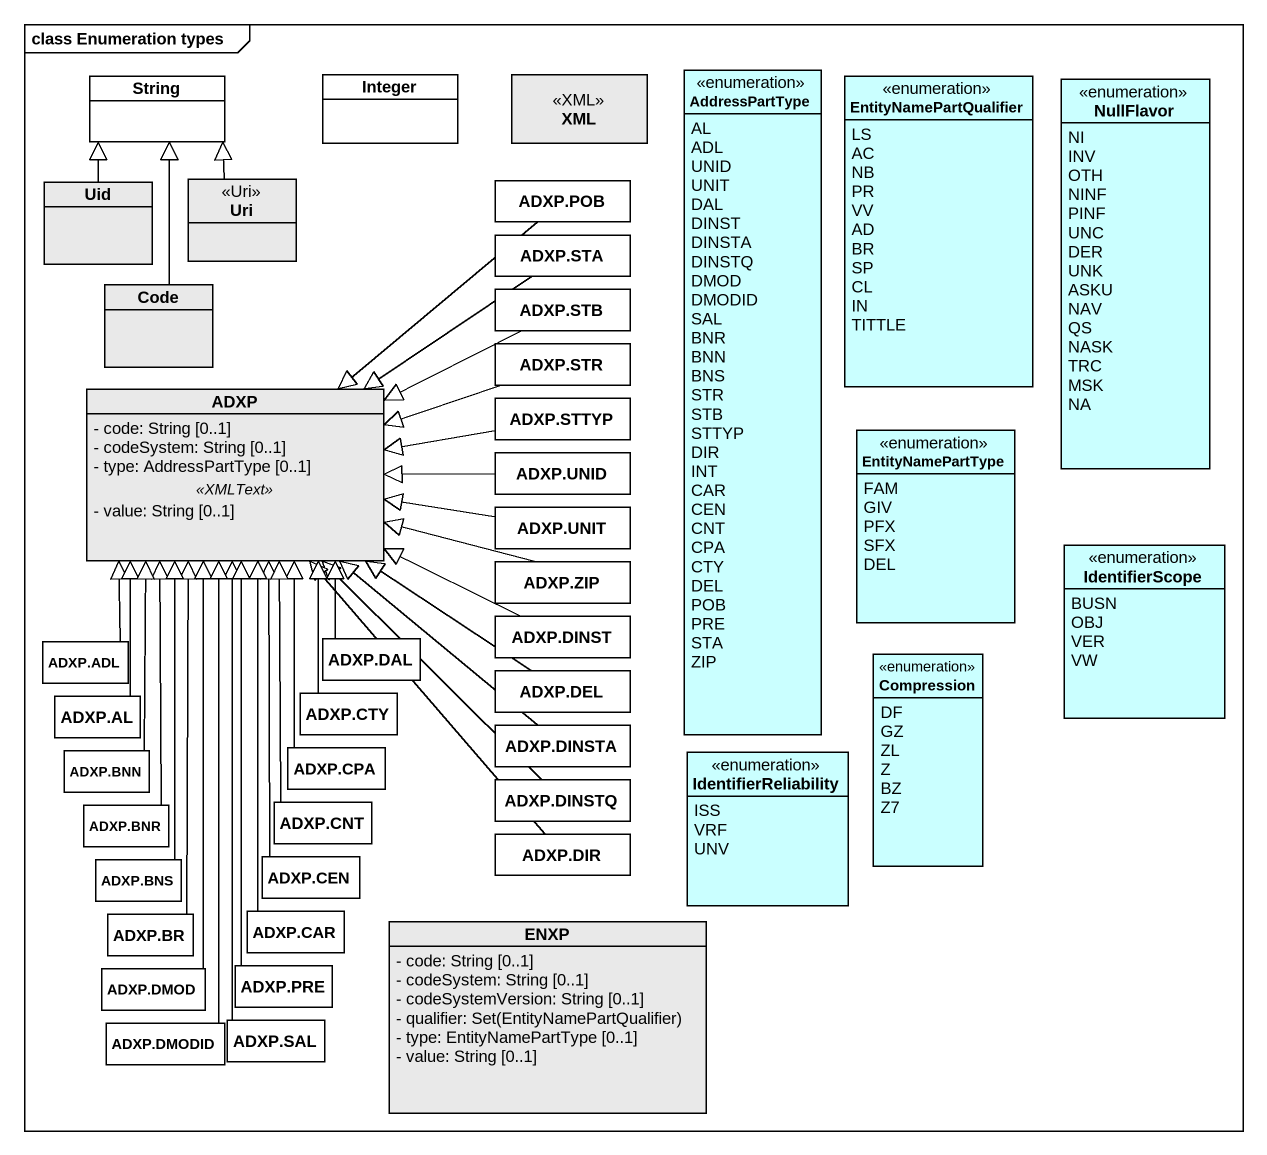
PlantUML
@startuml
mainframe class Enumeration types
hide circle
hide empty members
skinparam classAttributeIconSize 0
class String
class Integer
class XML <<XML>> #E9E9E9
enum AddressPartType #CAFFFF {
  AL
  ADL
  UNID
  UNIT
  DAL
  DINST
  DINSTA
  DINSTQ
  DMOD
  DMODID
  SAL
  BNR
  BNN
  BNS
  STR
  STB
  STTYP
  DIR
  INT
  CAR
  CEN
  CNT
  CPA
  CTY
  DEL
  POB
  PRE
  STA
  ZIP
}
enum EntityNamePartQualifier #CAFFFF {
  LS
  AC
  NB
  PR
  VV
  AD
  BR
  SP
  CL
  IN
  TITTLE
}
enum NullFlavor #CAFFFF {
  NI
  INV
  OTH
  NINF
  PINF
  UNC
  DER
  UNK
  ASKU
  NAV
  QS
  NASK
  TRC
  MSK
  NA
}
class Uid #E9E9E9
class Uri <<Uri>> #E9E9E9
class "ADXP.POB" as ADXP_POB
class Code #E9E9E9
class "ADXP.STB" as ADXP_STB
class "ADXP.STA" as ADXP_STA
class "ADXP.STR" as ADXP_STR
class ADXP #E9E9E9 {
  - code: String [0..1]
  - codeSystem: String [0..1]
  - type: AddressPartType [0..1]
  .. <<XMLText>> ..
  - value: String [0..1]
}
class "ADXP.STTYP" as ADXP_STTYP
enum EntityNamePartType #CAFFFF {
  FAM
  GIV
  PFX
  SFX
  DEL
}
class "ADXP.UNID" as ADXP_UNID
class "ADXP.ZIP" as ADXP_ZIP
class "ADXP.UNIT" as ADXP_UNIT
enum IdentifierScope #CAFFFF {
  BUSN
  OBJ
  VER
  VW
}
class "ADXP.DAL" as ADXP_DAL
class "ADXP.DINST" as ADXP_DINST
class "ADXP.ADL" as ADXP_ADL
class "ADXP.AL" as ADXP_AL
class "ADXP.CTY" as ADXP_CTY
class "ADXP.DEL" as ADXP_DEL
enum Compression #CAFFFF {
  DF
  GZ
  ZL
  Z
  BZ
  Z7
}
class "ADXP.BNN" as ADXP_BNN
class "ADXP.CPA" as ADXP_CPA
class "ADXP.DINSTA" as ADXP_DINSTA
enum IdentifierReliability #CAFFFF {
  ISS
  VRF
  UNV
}
class "ADXP.BNR" as ADXP_BNR
class "ADXP.CNT" as ADXP_CNT
class "ADXP.DIR" as ADXP_DIR
class "ADXP.DINSTQ" as ADXP_DINSTQ
class "ADXP.BNS" as ADXP_BNS
class "ADXP.CAR" as ADXP_CAR
class "ADXP.CEN" as ADXP_CEN
class "ADXP.DMOD" as ADXP_DMOD
class "ADXP.BR" as ADXP_BR
class "ADXP.PRE" as ADXP_PRE
class ENXP #E9E9E9 {
  - code: String [0..1]
  - codeSystem: String [0..1]
  - codeSystemVersion: String [0..1]
  {field} - qualifier: Set(EntityNamePartQualifier)
  - type: EntityNamePartType [0..1]
  - value: String [0..1]
}
class "ADXP.DMODID" as ADXP_DMODID
class "ADXP.SAL" as ADXP_SAL
Uid -up-|> String
Uri -up-|> String
ADXP_POB --|> ADXP
Code -up-|> String
ADXP_STB -left-|> ADXP
ADXP_STA --|> ADXP
ADXP_STR -left-|> ADXP
ADXP_STTYP -left-|> ADXP
ADXP_UNID -left-|> ADXP
ADXP_ZIP -left-|> ADXP
ADXP_UNIT -left-|> ADXP
ADXP_DAL -up-|> ADXP
ADXP_DINST -left-|> ADXP
ADXP_ADL -up-|> ADXP
ADXP_AL -up-|> ADXP
ADXP_CTY -up-|> ADXP
ADXP_DEL -up-|> ADXP
ADXP_BNN -up-|> ADXP
ADXP_CPA -up-|> ADXP
ADXP_DINSTA -up-|> ADXP
ADXP_BNR -up-|> ADXP
ADXP_CNT -up-|> ADXP
ADXP_DIR -up-|> ADXP
ADXP_DINSTQ -up-|> ADXP
ADXP_BNS -up-|> ADXP
ADXP_CAR -up-|> ADXP
ADXP_CEN -up-|> ADXP
ADXP_DMOD -up-|> ADXP
ADXP_BR -up-|> ADXP
ADXP_PRE -up-|> ADXP
ADXP_DMODID -up-|> ADXP
ADXP_SAL -up-|> ADXP
@enduml
